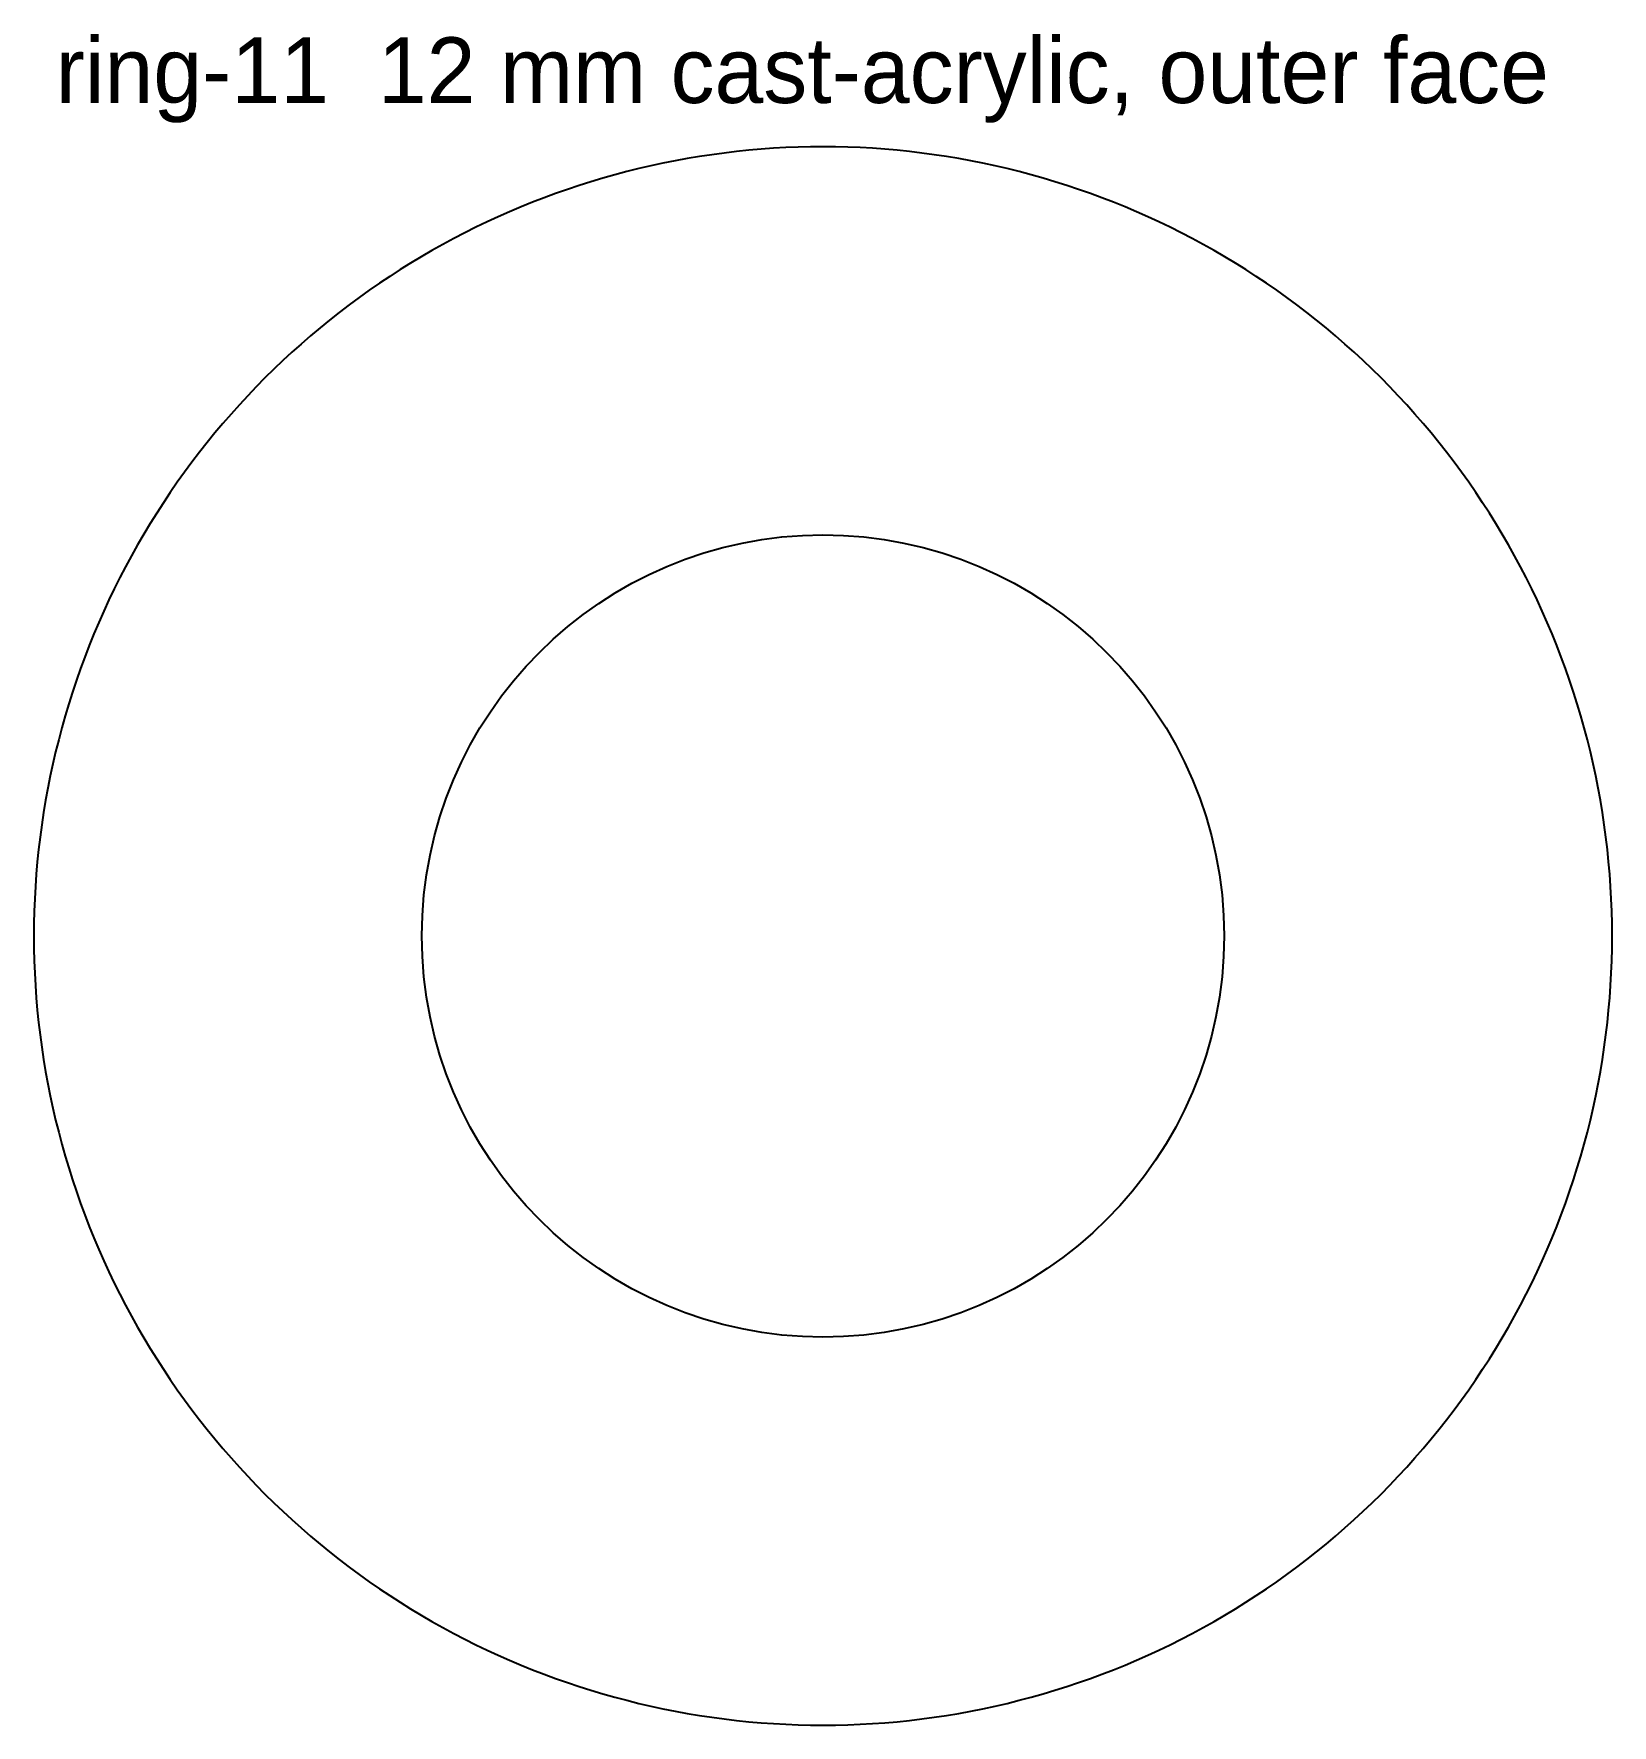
# Model space of a CAD drawing. Header units: millimetres. Extents: x 0 to 144, y 0 to 155.
import ezdxf

# ---------------------------------------------------------------- set-up
doc = ezdxf.new("R2010")
doc.units = ezdxf.units.MM
for name, color, linetype in [('CUT_INSIDE', 5, 'Continuous'), ('CUT_OUTSIDE', 1, 'Continuous'), ('NOTES', 7, 'Continuous')]:
    doc.layers.add(name, color=color, linetype=linetype)

msp = doc.modelspace()

# ---------------------------------------------------------------- linework, layer by layer
at = {"layer": 'CUT_INSIDE'}
msp.add_circle((72.11, 72.11), 36.65, dxfattribs=at)
at = {"layer": 'CUT_OUTSIDE'}
msp.add_lwpolyline([(144.22, 72.11), (144.21, 73.24), (144.19, 74.38), (144.14, 75.51), (144.08, 76.64), (144, 77.77), (143.9, 78.9), (143.79, 80.02), (143.65, 81.15), (143.5, 82.27), (143.33, 83.39), (143.15, 84.51), (142.94, 85.62), (142.72, 86.73), (142.49, 87.84), (142.23, 88.95), (141.96, 90.04), (141.67, 91.14), (141.36, 92.23), (141.03, 93.31), (140.69, 94.39), (140.33, 95.47), (139.96, 96.54), (139.57, 97.6), (139.16, 98.66), (138.73, 99.71), (138.29, 100.75), (137.83, 101.79), (137.36, 102.81), (136.87, 103.84), (136.36, 104.85), (135.84, 105.85), (135.3, 106.85), (134.75, 107.84), (134.18, 108.82), (133.6, 109.79), (133, 110.75), (132.38, 111.7), (131.75, 112.64), (131.11, 113.58), (130.45, 114.5), (129.78, 115.41), (129.09, 116.31), (128.39, 117.2), (127.67, 118.08), (126.94, 118.94), (126.2, 119.8), (125.45, 120.64), (124.68, 121.47), (123.9, 122.29), (123.1, 123.1), (122.29, 123.9), (121.47, 124.68), (120.64, 125.45), (119.8, 126.2), (118.94, 126.94), (118.08, 127.67), (117.2, 128.39), (116.31, 129.09), (115.41, 129.78), (114.5, 130.45), (113.58, 131.11), (112.64, 131.75), (111.7, 132.38), (110.75, 133), (109.79, 133.6), (108.82, 134.18), (107.84, 134.75), (106.85, 135.3), (105.85, 135.84), (104.85, 136.36), (103.84, 136.87), (102.81, 137.36), (101.79, 137.83), (100.75, 138.29), (99.71, 138.73), (98.66, 139.16), (97.6, 139.57), (96.54, 139.96), (95.47, 140.33), (94.39, 140.69), (93.31, 141.03), (92.23, 141.36), (91.14, 141.67), (90.04, 141.96), (88.95, 142.23), (87.84, 142.49), (86.73, 142.72), (85.62, 142.94), (84.51, 143.15), (83.39, 143.33), (82.27, 143.5), (81.15, 143.65), (80.02, 143.79), (78.9, 143.9), (77.77, 144), (76.64, 144.08), (75.51, 144.14), (74.38, 144.19), (73.24, 144.21), (72.11, 144.22), (70.98, 144.21), (69.85, 144.19), (68.71, 144.14), (67.58, 144.08), (66.45, 144), (65.32, 143.9), (64.2, 143.79), (63.07, 143.65), (61.95, 143.5), (60.83, 143.33), (59.71, 143.15), (58.6, 142.94), (57.49, 142.72), (56.38, 142.49), (55.28, 142.23), (54.18, 141.96), (53.08, 141.67), (51.99, 141.36), (50.91, 141.03), (49.83, 140.69), (48.75, 140.33), (47.68, 139.96), (46.62, 139.57), (45.57, 139.16), (44.52, 138.73), (43.47, 138.29), (42.44, 137.83), (41.41, 137.36), (40.39, 136.87), (39.37, 136.36), (38.37, 135.84), (37.37, 135.3), (36.38, 134.75), (35.4, 134.18), (34.43, 133.6), (33.47, 133), (32.52, 132.38), (31.58, 131.75), (30.65, 131.11), (29.73, 130.45), (28.81, 129.78), (27.91, 129.09), (27.02, 128.39), (26.15, 127.67), (25.28, 126.94), (24.42, 126.2), (23.58, 125.45), (22.75, 124.68), (21.93, 123.9), (21.12, 123.1), (20.33, 122.29), (19.54, 121.47), (18.78, 120.64), (18.02, 119.8), (17.28, 118.94), (16.55, 118.08), (15.83, 117.2), (15.13, 116.31), (14.44, 115.41), (13.77, 114.5), (13.11, 113.58), (12.47, 112.64), (11.84, 111.7), (11.23, 110.75), (10.63, 109.79), (10.04, 108.82), (9.47, 107.84), (8.92, 106.85), (8.38, 105.85), (7.86, 104.85), (7.35, 103.84), (6.86, 102.81), (6.39, 101.79), (5.93, 100.75), (5.49, 99.71), (5.06, 98.66), (4.66, 97.6), (4.26, 96.54), (3.89, 95.47), (3.53, 94.39), (3.19, 93.31), (2.86, 92.23), (2.56, 91.14), (2.27, 90.04), (1.99, 88.95), (1.74, 87.84), (1.5, 86.73), (1.28, 85.62), (1.07, 84.51), (0.89, 83.39), (0.72, 82.27), (0.57, 81.15), (0.44, 80.02), (0.32, 78.9), (0.22, 77.77), (0.14, 76.64), (0.08, 75.51), (0.04, 74.38), (0.01, 73.24), (0, 72.11), (0.01, 70.98), (0.04, 69.85), (0.08, 68.71), (0.14, 67.58), (0.22, 66.45), (0.32, 65.32), (0.44, 64.2), (0.57, 63.07), (0.72, 61.95), (0.89, 60.83), (1.07, 59.71), (1.28, 58.6), (1.5, 57.49), (1.74, 56.38), (1.99, 55.28), (2.27, 54.18), (2.56, 53.08), (2.86, 51.99), (3.19, 50.91), (3.53, 49.83), (3.89, 48.75), (4.26, 47.68), (4.66, 46.62), (5.06, 45.57), (5.49, 44.52), (5.93, 43.47), (6.39, 42.44), (6.86, 41.41), (7.35, 40.39), (7.86, 39.37), (8.38, 38.37), (8.92, 37.37), (9.47, 36.38), (10.04, 35.4), (10.63, 34.43), (11.23, 33.47), (11.84, 32.52), (12.47, 31.58), (13.11, 30.65), (13.77, 29.73), (14.44, 28.81), (15.13, 27.91), (15.83, 27.02), (16.55, 26.15), (17.28, 25.28), (18.02, 24.42), (18.78, 23.58), (19.54, 22.75), (20.33, 21.93), (21.12, 21.12), (21.93, 20.33), (22.75, 19.54), (23.58, 18.78), (24.42, 18.02), (25.28, 17.28), (26.15, 16.55), (27.02, 15.83), (27.91, 15.13), (28.81, 14.44), (29.73, 13.77), (30.65, 13.11), (31.58, 12.47), (32.52, 11.84), (33.47, 11.23), (34.43, 10.63), (35.4, 10.04), (36.38, 9.47), (37.37, 8.92), (38.37, 8.38), (39.37, 7.86), (40.39, 7.35), (41.41, 6.86), (42.44, 6.39), (43.47, 5.93), (44.52, 5.49), (45.57, 5.06), (46.62, 4.66), (47.68, 4.26), (48.75, 3.89), (49.83, 3.53), (50.91, 3.19), (51.99, 2.86), (53.08, 2.56), (54.18, 2.27), (55.28, 1.99), (56.38, 1.74), (57.49, 1.5), (58.6, 1.28), (59.71, 1.07), (60.83, 0.89), (61.95, 0.72), (63.07, 0.57), (64.2, 0.44), (65.32, 0.32), (66.45, 0.22), (67.58, 0.14), (68.71, 0.08), (69.85, 0.04), (70.98, 0.01), (72.11, 0), (73.24, 0.01), (74.38, 0.04), (75.51, 0.08), (76.64, 0.14), (77.77, 0.22), (78.9, 0.32), (80.02, 0.44), (81.15, 0.57), (82.27, 0.72), (83.39, 0.89), (84.51, 1.07), (85.62, 1.28), (86.73, 1.5), (87.84, 1.74), (88.95, 1.99), (90.04, 2.27), (91.14, 2.56), (92.23, 2.86), (93.31, 3.19), (94.39, 3.53), (95.47, 3.89), (96.54, 4.26), (97.6, 4.66), (98.66, 5.06), (99.71, 5.49), (100.75, 5.93), (101.79, 6.39), (102.81, 6.86), (103.84, 7.35), (104.85, 7.86), (105.85, 8.38), (106.85, 8.92), (107.84, 9.47), (108.82, 10.04), (109.79, 10.63), (110.75, 11.23), (111.7, 11.84), (112.64, 12.47), (113.58, 13.11), (114.5, 13.77), (115.41, 14.44), (116.31, 15.13), (117.2, 15.83), (118.08, 16.55), (118.94, 17.28), (119.8, 18.02), (120.64, 18.78), (121.47, 19.54), (122.29, 20.33), (123.1, 21.12), (123.9, 21.93), (124.68, 22.75), (125.45, 23.58), (126.2, 24.42), (126.94, 25.28), (127.67, 26.15), (128.39, 27.02), (129.09, 27.91), (129.78, 28.81), (130.45, 29.73), (131.11, 30.65), (131.75, 31.58), (132.38, 32.52), (133, 33.47), (133.6, 34.43), (134.18, 35.4), (134.75, 36.38), (135.3, 37.37), (135.84, 38.37), (136.36, 39.37), (136.87, 40.39), (137.36, 41.41), (137.83, 42.44), (138.29, 43.47), (138.73, 44.52), (139.16, 45.57), (139.57, 46.62), (139.96, 47.68), (140.33, 48.75), (140.69, 49.83), (141.03, 50.91), (141.36, 51.99), (141.67, 53.08), (141.96, 54.18), (142.23, 55.28), (142.49, 56.38), (142.72, 57.49), (142.94, 58.6), (143.15, 59.71), (143.33, 60.83), (143.5, 61.95), (143.65, 63.07), (143.79, 64.2), (143.9, 65.32), (144, 66.45), (144.08, 67.58), (144.14, 68.71), (144.19, 69.85), (144.21, 70.98), (144.22, 72.11)], close=True, dxfattribs=at)

# ---------------------------------------------------------------- texts
at = {"layer": 'NOTES'}
msp.add_text('ring-11  12 mm cast-acrylic, outer face', height=6, dxfattribs=at).set_placement((2, 148.22))

doc.saveas('drawing.dxf')
